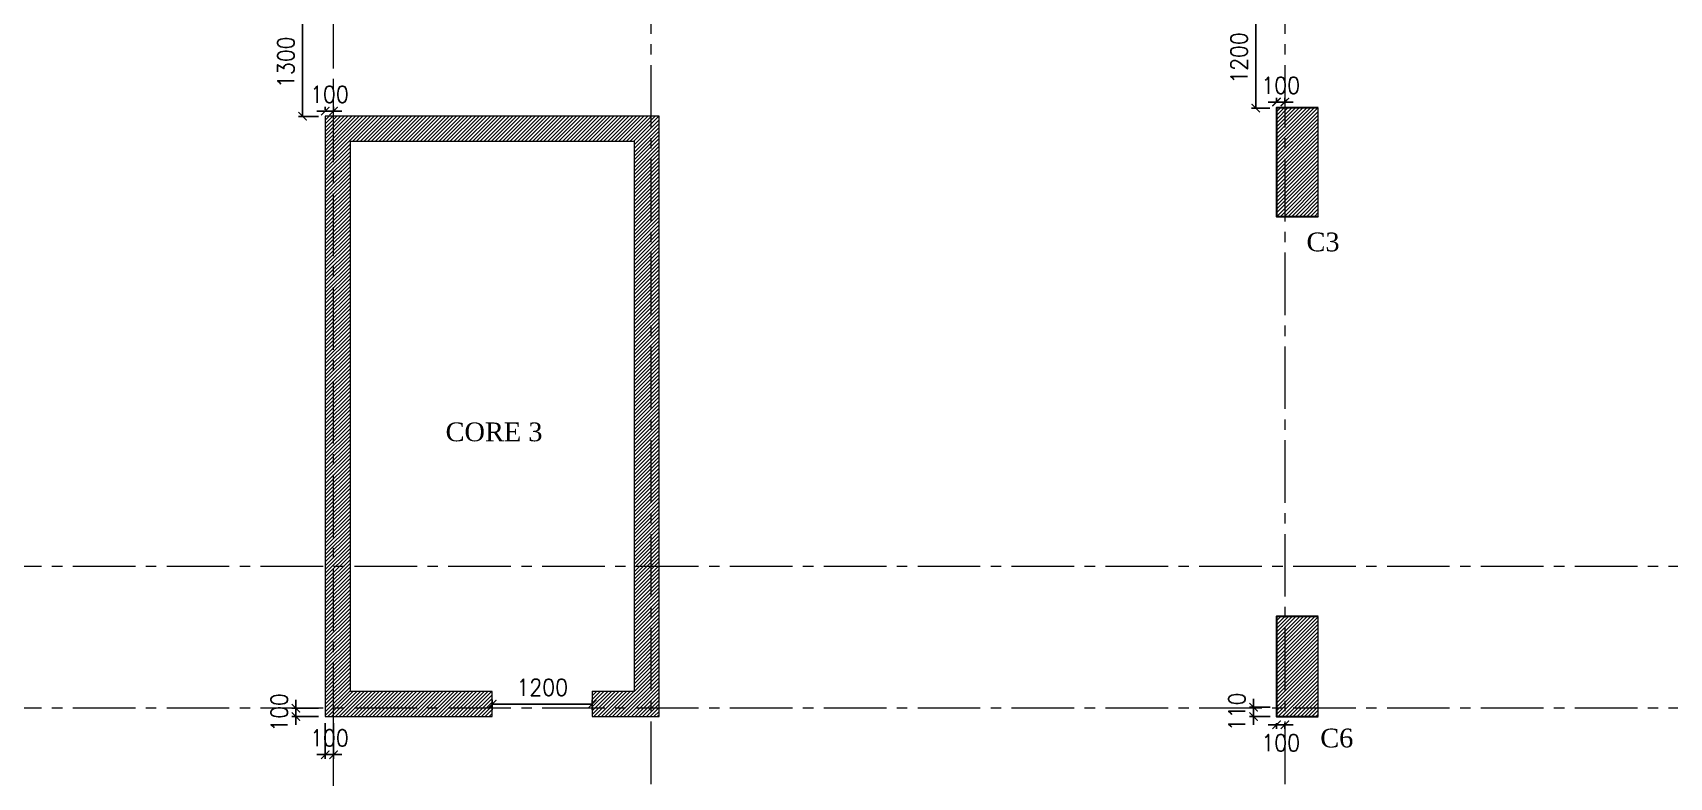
# Model space of a CAD drawing. Header units: millimetres. Extents: x -967280 to 3852, y 2833 to 1955156.
# Drawn here: x -528235 to -508622, y 404609 to 413540 of the extents above; entities that cross this region are included whole.
import ezdxf
from ezdxf.enums import TextEntityAlignment as Align

# ---------------------------------------------------------------- set-up
doc = ezdxf.new("R2010")
doc.units = ezdxf.units.MM
doc.header["$LTSCALE"] = 1000
doc.header["$PDMODE"] = 35
doc.header["$PDSIZE"] = 25
doc.linetypes.add('$0$DASHED2', pattern=[0.375, 0.25, -0.125])
doc.linetypes.add('Columns_Structural070816$0$CENTER2', pattern=[1.125, 0.75, -0.125, 0.125, -0.125])
doc.layers.add('_N-DIM 3', color=7, linetype='Continuous')
doc.layers.add('S - col hach', color=1, linetype='Continuous')
for name, color, linetype, lineweight in [('S - column', 6, 'Continuous', 60), ('ST-000-AXIS', 9, 'Columns_Structural070816$0$CENTER2', 9), ('ST-RFT-BOT', 2, '$0$DASHED2', 30)]:
    doc.layers.add(name, color=color, linetype=linetype, lineweight=lineweight)
doc.styles.add('ASD', font='times.ttf')
doc.styles.add('TUNELNO', font='romans.shx', dxfattribs={"width": 0.9})
doc.dimstyles.new('Copy(2) of DSEC', dxfattribs={"dimtxt": 200, "dimasz": 100, "dimexe": 50, "dimexo": 80, "dimgap": 100, "dimtad": 1, "dimdec": 0, "dimrnd": 5, "dimzin": 0, "dimdsep": 46, "dimtxsty": 'TUNELNO', "dimblk": 'ARCHTICK', "dimcen": 0.09, "dimclrd": 1, "dimclre": 1, "dimclrt": 3, "dimadec": 0, "dimazin": 0, "dimtfac": 0.78125, "dimtdec": 0, "dimtix": 1, "dimtmove": 2, "dimatfit": 3, "dimldrblk": 'ARCHTICK', "dimfxl": 1, "dimtolj": 1, "dimtzin": 0, "dimarcsym": 0})
pattern_1 = [(45, (193250.144, -596912.31), (-22.4506403, 22.4506403), [])]

# ---------------------------------------------------------------- blocks, each defined once
blk = doc.blocks.new('AXES-00')
at = {"layer": 'ST-000-AXIS'}
for p, q in [((533098.9, 695813.8), (533098.9, 750979.6)), ((536898.9, 750979.6), (536898.9, 695813.8)), ((544498.9, 750979.6), (544498.9, 695813.8)), ((575723.2, 730339.7), (505674.3, 730339.7)), ((575723.2, 728639.7), (505674.3, 728639.7))]:
    blk.add_line(p, q, dxfattribs=at)
blk = doc.blocks.new('_ArchTick')
at = {"color": 0, "linetype": 'ByBlock', "const_width": 0.15}
blk.add_lwpolyline([(-0.5, -0.5), (0.5, 0.5)], dxfattribs=at)
blk = doc.blocks.new('*D374')
at = {"layer": '_N-DIM 3', "color": 1, "linetype": 'Continuous', "lineweight": -2, "ltscale": 30, "transparency": 16777216}
for p, q in [((-524729, 412600), (-524829, 412600)), ((-524729, 412617), (-524729, 412650)), ((-524629, 412600), (-524729, 412600)), ((-524629, 412617), (-524629, 412650)), ((-524629, 412600), (-524529, 412600))]:
    blk.add_line(p, q, dxfattribs=at)
at = {"layer": 'Defpoints', "color": 0, "linetype": 'Continuous', "ltscale": 30, "transparency": 16777216}
for p in [(-524729, 412600), (-524729, 412537), (-524629, 412537)]:
    blk.add_point(p, dxfattribs=at)
at = {"layer": '_N-DIM 3', "color": 1, "linetype": 'Continuous', "lineweight": -2, "ltscale": 30, "transparency": 16777216, "xscale": 100, "yscale": 100, "zscale": 100}
blk.add_blockref('_ArchTick', (-524729, 412600), dxfattribs=at)
at = {"layer": '_N-DIM 3', "color": 1, "linetype": 'Continuous', "lineweight": -2, "ltscale": 30, "transparency": 16777216, "xscale": 100, "yscale": 100, "zscale": 100, "rotation": 180}
blk.add_blockref('_ArchTick', (-524629, 412600), dxfattribs=at)
at = {"layer": '_N-DIM 3', "color": 3, "linetype": 'Continuous', "ltscale": 30, "transparency": 16777216, "insert": (-524679, 412800), "char_height": 200, "attachment_point": 5, "style": 'TUNELNO'}
blk.add_mtext('\\A1;100', dxfattribs=at)
blk = doc.blocks.new('*D375')
at = {"layer": '_N-DIM 3', "color": 1, "linetype": 'Continuous', "lineweight": -2, "ltscale": 30, "transparency": 16777216}
for p, q in [((-524809, 413837), (-525051, 413837)), ((-525001, 412537), (-525001, 413837)), ((-524809, 412537), (-525051, 412537))]:
    blk.add_line(p, q, dxfattribs=at)
at = {"layer": 'Defpoints', "color": 0, "linetype": 'Continuous', "ltscale": 30, "transparency": 16777216}
for p in [(-525001, 413837), (-524729, 413837), (-524729, 412537)]:
    blk.add_point(p, dxfattribs=at)
at = {"layer": '_N-DIM 3', "color": 1, "linetype": 'Continuous', "lineweight": -2, "ltscale": 30, "transparency": 16777216, "xscale": 100, "yscale": 100, "zscale": 100}
for p, rotation in [((-525001, 413837), 90), ((-525001, 412537), 270)]:
    blk.add_blockref('_ArchTick', p, dxfattribs=dict(at, rotation=rotation))
at = {"layer": '_N-DIM 3', "color": 3, "linetype": 'Continuous', "ltscale": 30, "transparency": 16777216, "insert": (-525201, 413187), "char_height": 200, "attachment_point": 5, "rotation": 90, "style": 'TUNELNO'}
blk.add_mtext('\\A1;1300', dxfattribs=at)
blk = doc.blocks.new('*D376')
at = {"layer": '_N-DIM 3', "color": 1, "lineweight": -2, "transparency": 16777216}
for p, q in [((-513329, 412709), (-513429, 412709)), ((-513329, 412717), (-513329, 412759)), ((-513229, 412709), (-513329, 412709)), ((-513229, 412717), (-513229, 412759)), ((-513229, 412709), (-513129, 412709))]:
    blk.add_line(p, q, dxfattribs=at)
at = {"layer": 'Defpoints', "color": 0, "transparency": 16777216}
for p in [(-513329, 412709), (-513329, 412637), (-513229, 412637)]:
    blk.add_point(p, dxfattribs=at)
at = {"layer": '_N-DIM 3', "color": 1, "lineweight": -2, "transparency": 16777216, "xscale": 100, "yscale": 100, "zscale": 100}
blk.add_blockref('_ArchTick', (-513329, 412709), dxfattribs=at)
at = {"layer": '_N-DIM 3', "color": 1, "lineweight": -2, "transparency": 16777216, "xscale": 100, "yscale": 100, "zscale": 100, "rotation": 180}
blk.add_blockref('_ArchTick', (-513229, 412709), dxfattribs=at)
at = {"layer": '_N-DIM 3', "color": 3, "transparency": 16777216, "insert": (-513279, 412909), "char_height": 200, "attachment_point": 5, "style": 'TUNELNO'}
blk.add_mtext('\\A1;100', dxfattribs=at)
blk = doc.blocks.new('*D377')
at = {"layer": '_N-DIM 3', "color": 1, "lineweight": -2, "transparency": 16777216}
for p, q in [((-513409, 413837), (-513628, 413837)), ((-513578, 412637), (-513578, 413837)), ((-513409, 412637), (-513628, 412637))]:
    blk.add_line(p, q, dxfattribs=at)
at = {"layer": 'Defpoints', "color": 0, "transparency": 16777216}
for p in [(-513578, 413837), (-513329, 413837), (-513329, 412637)]:
    blk.add_point(p, dxfattribs=at)
at = {"layer": '_N-DIM 3', "color": 1, "lineweight": -2, "transparency": 16777216, "xscale": 100, "yscale": 100, "zscale": 100}
for p, rotation in [((-513578, 413837), 90), ((-513578, 412637), 270)]:
    blk.add_blockref('_ArchTick', p, dxfattribs=dict(at, rotation=rotation))
at = {"layer": '_N-DIM 3', "color": 3, "transparency": 16777216, "insert": (-513778, 413237), "char_height": 200, "attachment_point": 5, "rotation": 90, "style": 'TUNELNO'}
blk.add_mtext('\\A1;1200', dxfattribs=at)
blk = doc.blocks.new('*D378')
at = {"layer": '_N-DIM 3', "color": 1, "linetype": 'Continuous', "lineweight": -2, "ltscale": 30, "transparency": 16777216}
for p, q in [((-513329, 405239), (-513429, 405239)), ((-513329, 405257), (-513329, 405189)), ((-513229, 405239), (-513329, 405239)), ((-513229, 405257), (-513229, 405189)), ((-513229, 405239), (-513129, 405239))]:
    blk.add_line(p, q, dxfattribs=at)
at = {"layer": 'Defpoints', "color": 0, "linetype": 'Continuous', "ltscale": 30, "transparency": 16777216}
for p in [(-513329, 405337), (-513329, 405239), (-513229, 405337)]:
    blk.add_point(p, dxfattribs=at)
at = {"layer": '_N-DIM 3', "color": 1, "linetype": 'Continuous', "lineweight": -2, "ltscale": 30, "transparency": 16777216, "xscale": 100, "yscale": 100, "zscale": 100}
blk.add_blockref('_ArchTick', (-513329, 405239), dxfattribs=at)
at = {"layer": '_N-DIM 3', "color": 1, "linetype": 'Continuous', "lineweight": -2, "ltscale": 30, "transparency": 16777216, "xscale": 100, "yscale": 100, "zscale": 100, "rotation": 180}
blk.add_blockref('_ArchTick', (-513229, 405239), dxfattribs=at)
at = {"layer": '_N-DIM 3', "color": 3, "linetype": 'Continuous', "ltscale": 30, "transparency": 16777216, "insert": (-513279, 405023), "char_height": 200, "attachment_point": 5, "style": 'TUNELNO'}
blk.add_mtext('\\A1;100', dxfattribs=at)
blk = doc.blocks.new('*D379')
at = {"layer": '_N-DIM 3', "color": 1, "linetype": 'Continuous', "lineweight": -2, "ltscale": 30, "transparency": 16777216}
for p, q in [((-513407, 405450), (-513654, 405450)), ((-513604, 405450), (-513604, 405550)), ((-513604, 405337), (-513604, 405450)), ((-513407, 405337), (-513654, 405337)), ((-513604, 405337), (-513604, 405237))]:
    blk.add_line(p, q, dxfattribs=at)
at = {"layer": 'Defpoints', "color": 0, "linetype": 'Continuous', "ltscale": 30, "transparency": 16777216}
for p in [(-513604, 405450), (-513327, 405450), (-513327, 405337)]:
    blk.add_point(p, dxfattribs=at)
at = {"layer": '_N-DIM 3', "color": 1, "linetype": 'Continuous', "lineweight": -2, "ltscale": 30, "transparency": 16777216, "xscale": 100, "yscale": 100, "zscale": 100}
for p, rotation in [((-513604, 405450), 270), ((-513604, 405337), 90)]:
    blk.add_blockref('_ArchTick', p, dxfattribs=dict(at, rotation=rotation))
at = {"layer": '_N-DIM 3', "color": 3, "linetype": 'Continuous', "ltscale": 30, "transparency": 16777216, "insert": (-513804, 405394), "char_height": 200, "attachment_point": 5, "rotation": 90, "style": 'TUNELNO'}
blk.add_mtext('\\A1;110', dxfattribs=at)
blk = doc.blocks.new('*D411')
at = {"layer": '_N-DIM 3', "color": 1, "linetype": 'Continuous', "lineweight": -2, "ltscale": 30, "transparency": 16777216}
for p, q in [((-524729, 405257), (-524729, 404831)), ((-524629, 405257), (-524629, 404831)), ((-524729, 404881), (-524829, 404881)), ((-524729, 404881), (-524629, 404881)), ((-524629, 404881), (-524529, 404881))]:
    blk.add_line(p, q, dxfattribs=at)
at = {"layer": 'Defpoints', "color": 0, "linetype": 'Continuous', "ltscale": 30, "transparency": 16777216}
for p in [(-524729, 405337), (-524629, 405337), (-524629, 404881)]:
    blk.add_point(p, dxfattribs=at)
at = {"layer": '_N-DIM 3', "color": 1, "linetype": 'Continuous', "lineweight": -2, "ltscale": 30, "transparency": 16777216, "xscale": 100, "yscale": 100, "zscale": 100}
blk.add_blockref('_ArchTick', (-524729, 404881), dxfattribs=at)
at = {"layer": '_N-DIM 3', "color": 1, "linetype": 'Continuous', "lineweight": -2, "ltscale": 30, "transparency": 16777216, "xscale": 100, "yscale": 100, "zscale": 100, "rotation": 180}
blk.add_blockref('_ArchTick', (-524629, 404881), dxfattribs=at)
at = {"layer": '_N-DIM 3', "color": 3, "linetype": 'Continuous', "ltscale": 30, "transparency": 16777216, "insert": (-524679, 405081), "char_height": 200, "attachment_point": 5, "style": 'TUNELNO'}
blk.add_mtext('\\A1;100', dxfattribs=at)
blk = doc.blocks.new('*D412')
at = {"layer": '_N-DIM 3', "color": 1, "linetype": 'Continuous', "lineweight": -2, "ltscale": 30, "transparency": 16777216}
for p, q in [((-524809, 405437), (-525130, 405437)), ((-525080, 405437), (-525080, 405537)), ((-525080, 405337), (-525080, 405437)), ((-524809, 405337), (-525130, 405337)), ((-525080, 405337), (-525080, 405237))]:
    blk.add_line(p, q, dxfattribs=at)
at = {"layer": 'Defpoints', "color": 0, "linetype": 'Continuous', "ltscale": 30, "transparency": 16777216}
for p in [(-525080, 405437), (-524729, 405437), (-524729, 405337)]:
    blk.add_point(p, dxfattribs=at)
at = {"layer": '_N-DIM 3', "color": 1, "linetype": 'Continuous', "lineweight": -2, "ltscale": 30, "transparency": 16777216, "xscale": 100, "yscale": 100, "zscale": 100}
for p, rotation in [((-525080, 405437), 270), ((-525080, 405337), 90)]:
    blk.add_blockref('_ArchTick', p, dxfattribs=dict(at, rotation=rotation))
at = {"layer": '_N-DIM 3', "color": 3, "linetype": 'Continuous', "ltscale": 30, "transparency": 16777216, "insert": (-525280, 405387), "char_height": 200, "attachment_point": 5, "rotation": 90, "style": 'TUNELNO'}
blk.add_mtext('\\A1;100', dxfattribs=at)
blk = doc.blocks.new('FROM FOUNDATION TO UPPER LOWER BASEMENT_COLUMNS(new2)')
at = {"layer": 'S - col hach'}
h = blk.add_hatch(dxfattribs=at)
h.set_pattern_fill('ANSI31', color=256, scale=10)
h.set_pattern_definition([(45, (907727.56, 223202.353), (-22.4506403, 22.4506403), [])])
h.paths.add_polyline_path([(436699, 635440), (436699, 628840), (436199, 628840), (436199, 628540), (436999, 628540), (436999, 635740), (432999, 635740), (432999, 628540), (433299, 628540), (434999, 628540), (434999, 628840), (433299, 628840), (433299, 635440)])
h = blk.add_hatch(dxfattribs=at)
h.set_pattern_fill('ANSI31', color=256, scale=10)
h.set_pattern_definition(pattern_1)
h.paths.add_polyline_path([(444899, 634540), (444899, 635840), (444399, 635840), (444399, 634540)])
h = blk.add_hatch(dxfattribs=at)
h.set_pattern_fill('ANSI31', color=256, scale=10)
h.set_pattern_definition(pattern_1)
h.paths.add_polyline_path([(444899, 628540), (444899, 629740), (444399, 629740), (444399, 628540)])
at = {"layer": 'S - column', "lineweight": 15}
blk.add_lwpolyline([(433299, 628840), (433299, 635440), (436699, 635440), (436699, 628840), (436199, 628840), (436199, 628540), (436999, 628540), (436999, 635740), (432999, 635740), (432999, 628540), (433299, 628540), (434999, 628540), (434999, 628840), (433299, 628840)], dxfattribs=at)
for points in [[(444399, 634540), (444899, 634540), (444899, 635840), (444399, 635840)], [(444399, 628540), (444899, 628540), (444899, 629740), (444399, 629740)]]:
    blk.add_lwpolyline(points, close=True, dxfattribs=at)
at = {"layer": 'ST-RFT-BOT', "color": 7, "linetype": 'Continuous', "ltscale": 30}
for points in [[(444899, 635840), (444399, 635840), (444399, 634540), (444899, 634540)], [(444899, 629740), (444399, 629740), (444399, 628540), (444899, 628540)]]:
    blk.add_lwpolyline(points, dxfattribs=at)
blk = doc.blocks.new('*D525')
at = {"layer": '_N-DIM 3', "color": 1, "linetype": 'Continuous', "lineweight": -2, "ltscale": 30, "transparency": 16777216}
for p, q in [((-522729, 405417), (-522729, 405537)), ((-522729, 405487), (-521529, 405487)), ((-521529, 405417), (-521529, 405537))]:
    blk.add_line(p, q, dxfattribs=at)
at = {"layer": 'Defpoints', "color": 0, "linetype": 'Continuous', "ltscale": 30, "transparency": 16777216}
for p in [(-521529, 405487), (-522729, 405337), (-521529, 405337)]:
    blk.add_point(p, dxfattribs=at)
at = {"layer": '_N-DIM 3', "color": 1, "linetype": 'Continuous', "lineweight": -2, "ltscale": 30, "transparency": 16777216, "xscale": 100, "yscale": 100, "zscale": 100, "rotation": 180}
blk.add_blockref('_ArchTick', (-522729, 405487), dxfattribs=at)
at = {"layer": '_N-DIM 3', "color": 1, "linetype": 'Continuous', "lineweight": -2, "ltscale": 30, "transparency": 16777216, "xscale": 100, "yscale": 100, "zscale": 100}
blk.add_blockref('_ArchTick', (-521529, 405487), dxfattribs=at)
at = {"layer": '_N-DIM 3', "color": 3, "linetype": 'Continuous', "ltscale": 30, "transparency": 16777216, "insert": (-522129, 405687), "char_height": 200, "attachment_point": 5, "style": 'TUNELNO'}
blk.add_mtext('\\A1;1200', dxfattribs=at)

msp = doc.modelspace()

# ---------------------------------------------------------------- block references
at = {"layer": '_N-DIM 3', "color": 6, "linetype": 'Continuous', "ltscale": 30}
msp.add_blockref('AXES-00', (-1057727.6, -323202.4), dxfattribs=at)
at = {"layer": 'S - column'}
msp.add_blockref('FROM FOUNDATION TO UPPER LOWER BASEMENT_COLUMNS(new2)', (-957727.6, -223202.4), dxfattribs=at)

# ---------------------------------------------------------------- texts
at = {"ltscale": 6, "style": 'ASD'}
for s, p in [('C3', (-512771.4, 411030.9)), ('CORE 3', (-522706.7, 408752.7)), ('C6', (-512607, 405080.6))]:
    msp.add_text(s, height=225, dxfattribs=at).set_placement(p, align=Align.MIDDLE_CENTER)

# ---------------------------------------------------------------- dimensions: what is measured, and where the dimension line sits
at = {"layer": '_N-DIM 3', "color": 6, "linetype": 'Continuous', "ltscale": 30}
for base, p1, p2, picture, middle in [((-525000.9, 413837.4), (-524728.7, 412537.4), (-524728.7, 413837.4), '*D375', (-525200.9, 413187.4)), ((-525080.1, 405437.4), (-524728.7, 405337.4), (-524728.7, 405437.4), '*D412', (-525280.1, 405387.4)), ((-513603.5, 405449.7), (-513326.5, 405337.4), (-513326.5, 405449.7), '*D379', (-513803.5, 405393.5))]:
    dim = msp.add_linear_dim(base=base, p1=p1, p2=p2, angle=90, dimstyle='Copy(2) of DSEC', dxfattribs=at)
    dim.commit()
    dim.dimension.update_dxf_attribs({"geometry": picture, "text_midpoint": middle})
at = {"layer": '_N-DIM 3'}
dim = msp.add_linear_dim(base=(-513578, 413837.4), p1=(-513328.7, 412637.4), p2=(-513328.7, 413837.4), angle=90, dimstyle='Copy(2) of DSEC', dxfattribs=at)
dim.commit()
dim.dimension.update_dxf_attribs({"geometry": '*D377', "text_midpoint": (-513778, 413237.4)})
at = {"layer": '_N-DIM 3', "color": 6, "linetype": 'Continuous', "ltscale": 30}
for base, p1, p2, picture, middle in [((-524728.7, 412600.5), (-524628.7, 412537.4), (-524728.7, 412537.4), '*D374', (-524678.7, 412800.5)), ((-521528.7, 405487.4), (-522728.7, 405337.4), (-521528.7, 405337.4), '*D525', (-522128.7, 405687.4)), ((-524628.7, 404881.4), (-524728.7, 405337.4), (-524628.7, 405337.4), '*D411', (-524678.7, 405081.4))]:
    dim = msp.add_linear_dim(base=base, p1=p1, p2=p2, dimstyle='Copy(2) of DSEC', dxfattribs=at)
    dim.commit()
    dim.dimension.update_dxf_attribs({"geometry": picture, "text_midpoint": middle})
at = {"layer": '_N-DIM 3'}
dim = msp.add_linear_dim(base=(-513328.7, 412709.3), p1=(-513228.7, 412637.4), p2=(-513328.7, 412637.4), dimstyle='Copy(2) of DSEC', dxfattribs=at)
dim.commit()
dim.dimension.update_dxf_attribs({"geometry": '*D376', "text_midpoint": (-513278.7, 412909.3)})
at = {"layer": '_N-DIM 3', "color": 6, "linetype": 'Continuous', "ltscale": 30}
dim = msp.add_linear_dim(base=(-513328.7, 405238.7), p1=(-513228.7, 405337.4), p2=(-513328.7, 405337.4), dimstyle='Copy(2) of DSEC', dxfattribs=at)
dim.commit()
dim.dimension.update_dxf_attribs({"geometry": '*D378', "text_midpoint": (-513278.7, 405023.1), "dimtype": 160})

doc.saveas('drawing.dxf')
